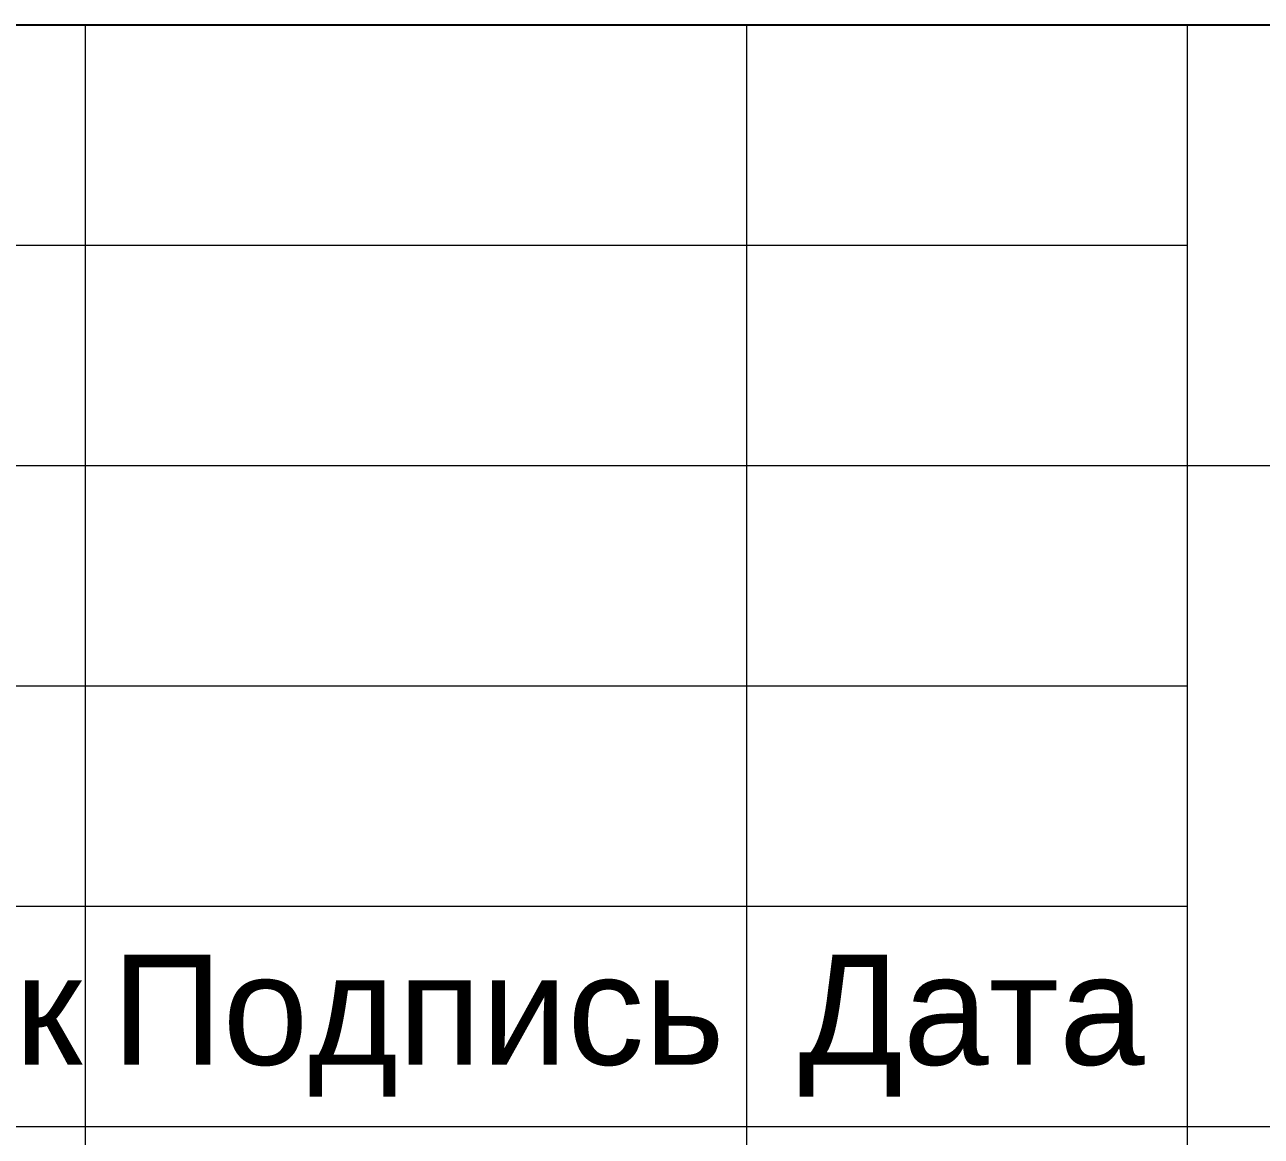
# Model space of a CAD drawing. Header units: metres. Extents: x 0 to 40.5, y 0.1 to 28.3.
# Drawn here: x 25.863 to 28.668, y 3.478 to 6 of the extents above; entities that cross this region are included whole.
import ezdxf
from ezdxf.enums import TextEntityAlignment as Align

# ---------------------------------------------------------------- set-up
doc = ezdxf.new("R2010")
doc.units = ezdxf.units.M
doc.header["$MEASUREMENT"] = 0
doc.layers.add('Level 63', color=7, linetype='Continuous', lineweight=0)
doc.layers.add('YOLO_STAMP', color=1, linetype='Continuous')
doc.styles.add('Style-Arial', font='arial.ttf')

msp = doc.modelspace()

# ---------------------------------------------------------------- linework, layer by layer
at = {"layer": 'Level 63', "color": 7, "linetype": 'Continuous', "lineweight": 13}
for p, q in [((21.99999162, 5.99999259), (40.49999162, 5.99999259)), ((25.99999162, 5.99999259), (25.99999162, 0.49999259)), ((27.49999162, 5.99999259), (27.49999162, 0.49999259)), ((28.49999162, 5.99999259), (28.49999162, 0.49999259)), ((28.49999162, 4.99999259), (40.49999162, 4.99999259)), ((21.99999162, 3.99999259), (28.49999162, 3.99999259)), ((21.99999162, 3.49999259), (28.49999162, 3.49999259)), ((28.49999162, 3.49999259), (40.49999162, 3.49999259))]:
    msp.add_line(p, q, dxfattribs=at)
at = {"layer": 'Level 63', "color": 7, "linetype": 'Continuous', "lineweight": 0}
for p, q in [((21.99999162, 5.49999259), (28.49999162, 5.49999259)), ((21.99999162, 4.99999259), (28.49999162, 4.99999259)), ((21.99999162, 4.49999259), (28.49999162, 4.49999259))]:
    msp.add_line(p, q, dxfattribs=at)
at = {"layer": 'YOLO_STAMP'}
msp.add_lwpolyline([(21.99999162, 5.99999259), (40.49999162, 5.99999259), (40.49999162, 0.49999259), (21.99999162, 0.49999259)], close=True, dxfattribs=at)

# ---------------------------------------------------------------- texts
at = {"layer": 'Level 63', "color": 7, "linetype": 'Continuous', "lineweight": 0, "style": 'Style-Arial'}
for s, p in [('№ док', (25.48165857, 3.76500259)), ('Подпись', (26.75565789, 3.76500259)), ('Дата', (28.01113501, 3.76500259))]:
    msp.add_text(s, height=0.25, dxfattribs=at).set_placement(p, align=Align.MIDDLE_CENTER)

doc.saveas('drawing.dxf')
